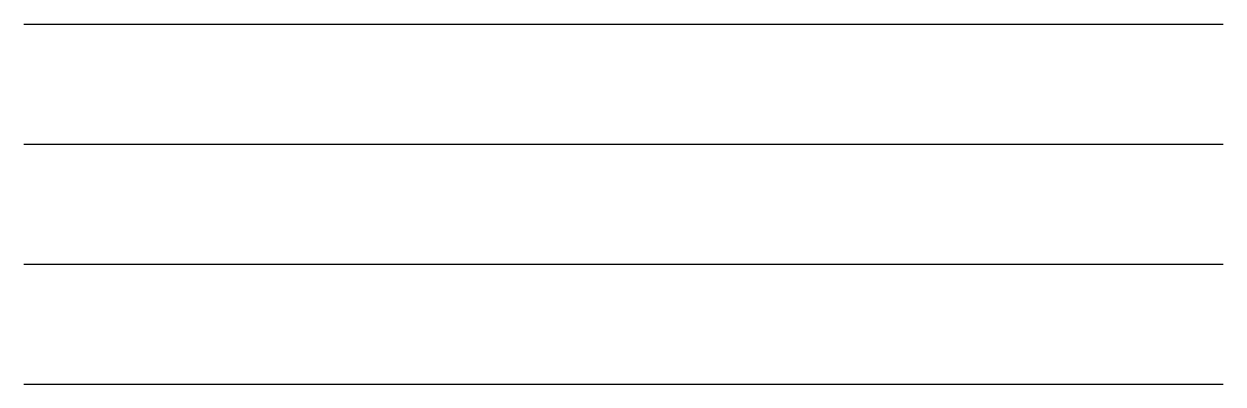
# Model space of a CAD drawing. Header units: millimetres. Extents: x 0 to 100, y 0 to 30.
import ezdxf

# ---------------------------------------------------------------- set-up
doc = ezdxf.new("R2010")
doc.units = ezdxf.units.MM
doc.layers.add('GREEN', color=3, linetype='Continuous')

msp = doc.modelspace()

# ---------------------------------------------------------------- linework, layer by layer
at = {"layer": 'GREEN'}
msp.add_line((0, 30), (100, 30), dxfattribs=at)
at = {"layer": 'GREEN', "color": 1, "true_color": 0x0000ff}
msp.add_line((0, 20), (100, 20), dxfattribs=at)
at = {"layer": 'GREEN', "color": 1}
msp.add_line((0, 10), (100, 10), dxfattribs=at)
at = {"layer": 'GREEN', "true_color": 0x00ff7f}
msp.add_line((0, 0), (100, 0), dxfattribs=at)

doc.saveas('drawing.dxf')
